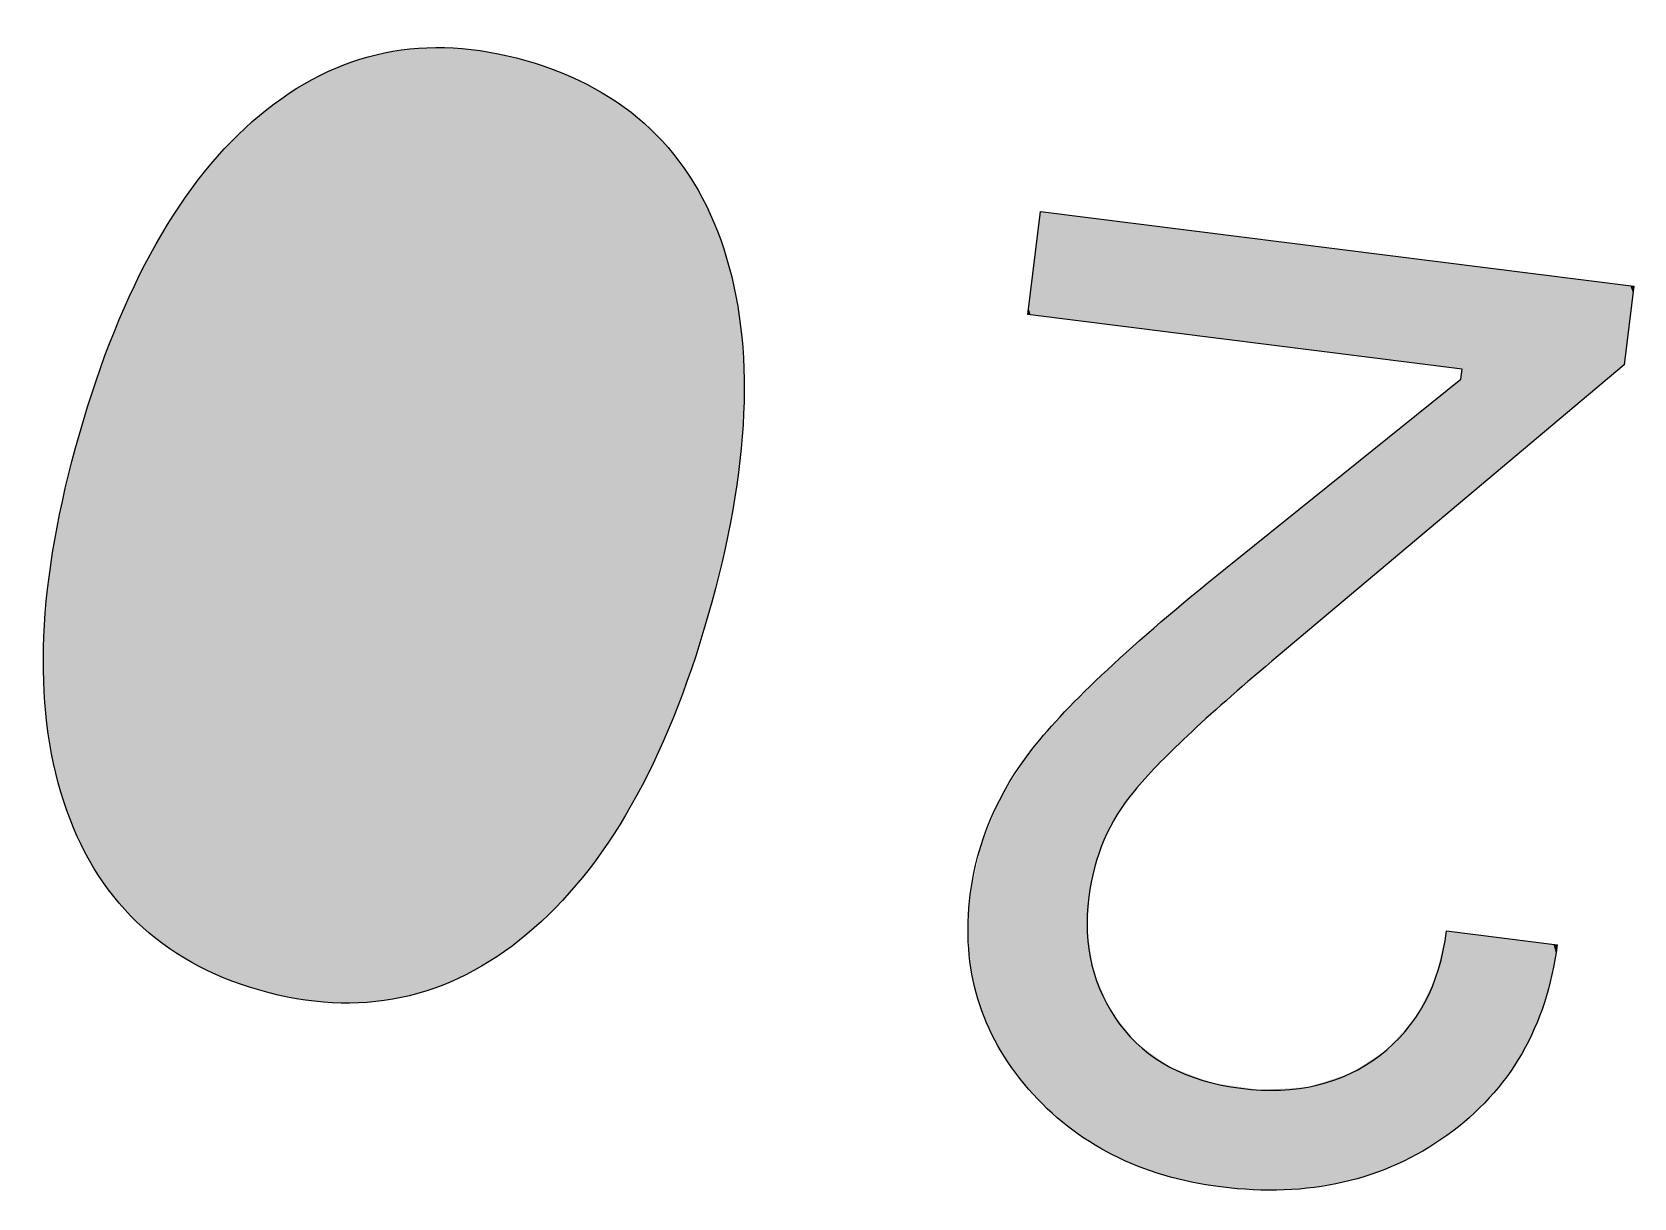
# Model space of a CAD drawing. Extents: x 1 to 47.3, y -47.1 to -0.8.
# Drawn here: x 16.78 to 22.56, y -47.06 to -42.86 of the extents above; entities that cross this region are included whole.
import ezdxf

# ---------------------------------------------------------------- set-up
doc = ezdxf.new("R2010")
doc.units = 0
doc.layers.add('LAYER_1', color=7, linetype='CONTINUOUS')

# ---------------------------------------------------------------- blocks, each defined once
blk = doc.blocks.new('*U8')
at = {"layer": 'LAYER_1', "color": 7}
for points in [[(17.9372, -46.3581), (17.8674, -42.9953), (17.9372, -42.9658)], [(17.993, -46.3575), (17.9372, -42.9658), (17.993, -42.9504)], [(17.9372, -46.3581), (17.9372, -42.9658), (17.993, -46.3575)], [(18.0555, -46.3487), (17.993, -42.9504), (18.0555, -42.9331)], [(17.993, -46.3575), (17.993, -42.9504), (18.0555, -46.3487)], [(18.1151, -46.3402), (18.0555, -42.9331), (18.1151, -42.9249)], [(18.0555, -46.3487), (18.0555, -42.9331), (18.1151, -46.3402)], [(18.1774, -46.3227), (18.1151, -42.9249), (18.1774, -42.9163)], [(18.1151, -46.3402), (18.1151, -42.9249), (18.1774, -46.3227)], [(18.2338, -46.3069), (18.1774, -42.9163), (18.2338, -42.9158)], [(18.1774, -46.3227), (18.1774, -42.9163), (18.2338, -46.3069)], [(18.303, -46.2774), (18.2338, -42.9158), (18.303, -42.9153)], [(18.2338, -46.3069), (18.2338, -42.9158), (18.303, -46.2774)], [(18.303, -46.2774), (18.303, -42.9153), (18.3489, -46.2577)], [(18.3489, -46.2577), (18.303, -42.9153), (18.3489, -42.9205)], [(18.3489, -46.2577), (18.3489, -42.9205), (18.4323, -46.2091)], [(18.4323, -46.2091), (18.3489, -42.9205), (18.4323, -42.9301)], [(18.4323, -46.2091), (18.4323, -42.9301), (18.4606, -46.1926)], [(18.4606, -46.1926), (18.4323, -42.9301), (18.4606, -42.9366)], [(18.4606, -46.1926), (18.4606, -42.9366), (18.5653, -46.1143)], [(18.5653, -46.1143), (18.4606, -42.9366), (18.5653, -42.9607)], [(18.5653, -46.1143), (18.5653, -42.9607), (18.5689, -46.1116)], [(18.5689, -46.1116), (18.5653, -42.9607), (18.5689, -42.9619)], [(18.5689, -46.1116), (18.5689, -42.9619), (18.6722, -46.0159)], [(18.6722, -46.0159), (18.5689, -42.9619), (18.6722, -42.9974)], [(17.8227, -46.3538), (17.7384, -43.0632), (17.8227, -43.0143)], [(17.8674, -46.3589), (17.8227, -43.0143), (17.8674, -42.9953)], [(17.8227, -46.3538), (17.8227, -43.0143), (17.8674, -46.3589)], [(17.8674, -46.3589), (17.8674, -42.9953), (17.9372, -46.3581)], [(18.6722, -46.0159), (18.6722, -42.9974), (18.6948, -45.9904)], [(18.6948, -45.9904), (18.6722, -42.9974), (18.6948, -43.0052)], [(18.6948, -45.9904), (18.6948, -43.0052), (18.7694, -45.9065)], [(18.7694, -45.9065), (18.6948, -43.0052), (18.7694, -43.0406)], [(17.7118, -46.3382), (17.6058, -43.1579), (17.7118, -43.0786)], [(17.7384, -46.3443), (17.7118, -43.0786), (17.7384, -43.0632)], [(17.7118, -46.3382), (17.7118, -43.0786), (17.7384, -46.3443)], [(17.7384, -46.3443), (17.7384, -43.0632), (17.8227, -46.3538)], [(18.7694, -45.9065), (18.7694, -43.0406), (18.8128, -45.8476)], [(18.8128, -45.8476), (18.7694, -43.0406), (18.8128, -43.0613)], [(18.8128, -45.8476), (18.8128, -43.0613), (18.8603, -45.7835)], [(18.8603, -45.7835), (18.8128, -43.0613), (18.8603, -43.0914)], [(18.8603, -45.7835), (18.8603, -43.0914), (18.9193, -45.6882)], [(18.9193, -45.6882), (18.8603, -43.0914), (18.9193, -43.1289)], [(18.9193, -45.6882), (18.9193, -43.1289), (18.9449, -45.6468)], [(18.9449, -45.6468), (18.9193, -43.1289), (18.9449, -43.1502)], [(17.6046, -46.3134), (17.5023, -43.2538), (17.6046, -43.1588)], [(17.6058, -46.3138), (17.6046, -43.1588), (17.6058, -43.1579)], [(17.6046, -46.3134), (17.6046, -43.1588), (17.6058, -46.3138)], [(17.6058, -46.3138), (17.6058, -43.1579), (17.7118, -46.3382)], [(18.9449, -45.6468), (18.9449, -43.1502), (19.0142, -45.5141)], [(19.0142, -45.5141), (18.9449, -43.1502), (19.0142, -43.208)], [(17.5023, -46.2781), (17.4778, -43.2815), (17.5023, -43.2538)], [(17.5023, -46.2781), (17.5023, -43.2538), (17.6046, -46.3134)], [(19.0142, -45.5141), (19.0142, -43.208), (19.0234, -45.4965)], [(19.0234, -45.4965), (19.0142, -43.208), (19.0234, -43.218)], [(19.0234, -45.4965), (19.0234, -43.218), (19.0956, -45.3325)], [(19.0956, -45.3325), (19.0234, -43.218), (19.0956, -43.2966)], [(17.4778, -46.2697), (17.406, -43.3628), (17.4778, -43.2815)], [(17.4778, -46.2697), (17.4778, -43.2815), (17.5023, -46.2781)], [(19.0956, -45.3325), (19.0956, -43.2966), (19.0976, -45.3272)], [(19.0976, -45.3272), (19.0956, -43.2966), (19.0976, -43.2987)], [(19.0976, -45.3272), (19.0976, -43.2987), (19.1616, -45.1549)], [(19.1616, -45.1549), (19.0976, -43.2987), (19.1616, -43.3898)], [(17.406, -46.2353), (17.3612, -43.4238), (17.406, -43.3628)], [(17.406, -46.2353), (17.406, -43.3628), (17.4778, -46.2697)], [(17.3612, -46.2139), (17.3158, -43.4856), (17.3612, -43.4238)], [(17.3612, -46.2139), (17.3612, -43.4238), (17.406, -46.2353)], [(19.1616, -45.1549), (19.1616, -43.3898), (19.1694, -45.13)], [(19.1694, -45.13), (19.1616, -43.3898), (19.1694, -43.4009)], [(19.1694, -45.13), (19.1694, -43.4009), (19.2214, -44.9637)], [(19.2214, -44.9637), (19.1694, -43.4009), (19.2214, -43.4991)], [(17.3158, -46.1848), (17.2558, -43.583), (17.3158, -43.4856)], [(17.3158, -46.1848), (17.3158, -43.4856), (17.3612, -46.2139)], [(19.2214, -44.9637), (19.2214, -43.4991), (19.2297, -44.9318)], [(19.2297, -44.9318), (19.2214, -43.4991), (19.2297, -43.5147)], [(19.2297, -44.9318), (19.2297, -43.5147), (19.2723, -44.7682)], [(19.2723, -44.7682), (19.2297, -43.5147), (19.2723, -43.6243)], [(17.2558, -46.1463), (17.2316, -43.6223), (17.2558, -43.583)], [(17.2558, -46.1463), (17.2558, -43.583), (17.3158, -46.1848)], [(17.2316, -46.1259), (17.1618, -43.7568), (17.2316, -43.6223)], [(17.2316, -46.1259), (17.2316, -43.6223), (17.2558, -46.1463)], [(19.2723, -44.7682), (19.2723, -43.6243), (19.2784, -44.7385)], [(19.2784, -44.7385), (19.2723, -43.6243), (19.2784, -43.6401)], [(19.2784, -44.7385), (19.2784, -43.6401), (19.3107, -44.5813)], [(19.3107, -44.5813), (19.2784, -43.6401), (19.3107, -43.7594)], [(17.1535, -46.0579), (17.0814, -43.9374), (17.1535, -43.7729)], [(17.1618, -46.067), (17.1535, -43.7729), (17.1618, -43.7568)], [(17.1535, -46.0579), (17.1535, -43.7729), (17.1618, -46.067)], [(17.1618, -46.067), (17.1618, -43.7568), (17.2316, -46.1259)], [(19.3107, -44.5813), (19.3107, -43.7594), (19.3151, -44.5513)], [(19.3151, -44.5513), (19.3107, -43.7594), (19.3151, -43.7755)], [(19.3151, -44.5513), (19.3151, -43.7755), (19.3366, -44.403)], [(19.3366, -44.403), (19.3151, -43.7755), (19.3366, -43.9039)], [(17.0792, -45.976), (17.0154, -44.1158), (17.0792, -43.9435)], [(17.0814, -45.9785), (17.0792, -43.9435), (17.0814, -43.9374)], [(17.0792, -45.976), (17.0792, -43.9435), (17.0814, -45.9785)], [(17.0814, -45.9785), (17.0814, -43.9374), (17.1535, -46.0579)], [(19.3366, -44.403), (19.3366, -43.9039), (19.3392, -44.3699)], [(19.3392, -44.3699), (19.3366, -43.9039), (19.3392, -43.9195)], [(19.3392, -44.3699), (19.3392, -43.9195), (19.35, -44.2333)], [(19.35, -44.2333), (19.3392, -43.9195), (19.35, -44.0607)], [(19.35, -44.2333), (19.35, -44.0607), (19.3508, -44.0721)], [(17.0154, -45.8842), (17.0078, -44.1399), (17.0154, -44.1158)], [(17.0154, -45.8842), (17.0154, -44.1158), (17.0792, -45.976)], [(17.0078, -45.8733), (16.9554, -44.3081), (17.0078, -44.1399)], [(17.0078, -45.8733), (17.0078, -44.1399), (17.0154, -45.8842)], [(16.9479, -45.7589), (16.9047, -44.5031), (16.9479, -44.337)], [(16.9554, -45.7732), (16.9479, -44.337), (16.9554, -44.3081)], [(16.9479, -45.7589), (16.9479, -44.337), (16.9554, -45.7732)], [(16.9554, -45.7732), (16.9554, -44.3081), (17.0078, -45.8733)], [(16.9047, -45.6468), (16.8992, -44.5295), (16.9047, -44.5031)], [(16.9047, -45.6468), (16.9047, -44.5031), (16.9479, -45.7589)], [(16.8992, -45.6327), (16.8664, -44.6896), (16.8992, -44.5295)], [(16.8992, -45.6327), (16.8992, -44.5295), (16.9047, -45.6468)], [(16.8664, -45.5109), (16.8625, -44.7165), (16.8664, -44.6896)], [(16.8664, -45.5109), (16.8664, -44.6896), (16.8992, -45.6327)], [(16.8625, -45.4965), (16.8406, -44.8678), (16.8625, -44.7165)], [(16.8625, -45.4965), (16.8625, -44.7165), (16.8664, -45.5109)], [(16.8406, -45.3658), (16.8383, -44.8977), (16.8406, -44.8678)], [(16.8406, -45.3658), (16.8406, -44.8678), (16.8625, -45.4965)], [(16.8383, -45.3519), (16.8274, -45.0376), (16.8383, -44.8977)], [(16.8383, -45.3519), (16.8383, -44.8977), (16.8406, -45.3658)], [(16.8274, -45.2091), (16.8266, -45.1989), (16.8274, -45.0376)], [(16.8274, -45.2091), (16.8274, -45.0376), (16.8383, -45.3519)]]:
    blk.add_solid(points, dxfattribs=at)
blk = doc.blocks.new('*U9')
at = {"layer": 'LAYER_1', "color": 7}
for points in [[(20.4201, -43.8825), (20.4149, -43.5512), (20.4201, -43.5099)], [(20.4222, -43.8828), (20.4201, -43.5099), (20.4222, -43.5059)], [(20.4201, -43.8825), (20.4201, -43.5099), (20.4222, -43.8828)], [(20.4222, -43.8828), (20.4222, -43.5059), (20.4272, -43.8834)], [(20.4272, -43.8834), (20.4222, -43.5059), (20.4272, -43.5065)], [(20.4272, -43.8834), (20.4272, -43.5065), (20.4311, -43.8839)], [(20.4311, -43.8839), (20.4272, -43.5065), (20.4311, -43.507)], [(20.4311, -43.8839), (20.4311, -43.507), (20.4391, -43.8849)], [(20.4391, -43.8849), (20.4311, -43.507), (20.4391, -43.508)], [(20.4391, -43.8849), (20.4391, -43.508), (20.4735, -43.8892)], [(20.4735, -43.8892), (20.4391, -43.508), (20.4735, -43.5123)], [(20.4735, -43.8892), (20.4735, -43.5123), (20.4767, -43.8896)], [(20.4767, -43.8896), (20.4735, -43.5123), (20.4767, -43.5127)], [(20.4767, -43.8896), (20.4767, -43.5127), (20.5074, -43.8935)], [(20.5074, -43.8935), (20.4767, -43.5127), (20.5074, -43.5166)], [(20.5074, -43.8935), (20.5074, -43.5166), (20.5179, -43.8948)], [(20.5179, -43.8948), (20.5074, -43.5166), (20.5179, -43.5179)], [(20.5179, -43.8948), (20.5179, -43.5179), (20.5238, -43.8956)], [(20.5238, -43.8956), (20.5179, -43.5179), (20.5238, -43.5186)], [(20.5238, -43.8956), (20.5238, -43.5186), (20.5885, -43.9037)], [(20.5885, -43.9037), (20.5238, -43.5186), (20.5885, -43.5268)], [(20.5885, -43.9037), (20.5885, -43.5268), (20.5888, -43.9037)], [(20.5888, -43.9037), (20.5885, -43.5268), (20.5888, -43.5268)], [(20.5888, -43.9037), (20.5888, -43.5268), (20.5918, -43.9041)], [(20.5918, -43.9041), (20.5888, -43.5268), (20.5918, -43.5272)], [(20.5918, -43.9041), (20.5918, -43.5272), (20.5981, -43.9049)], [(20.5981, -43.9049), (20.5918, -43.5272), (20.5981, -43.528)], [(20.5981, -43.9049), (20.5981, -43.528), (20.599, -43.905)], [(20.599, -43.905), (20.5981, -43.528), (20.599, -43.5281)], [(20.599, -43.905), (20.599, -43.5281), (20.6131, -43.9068)], [(20.6131, -43.9068), (20.599, -43.5281), (20.6131, -43.5299)], [(20.6131, -43.9068), (20.6131, -43.5299), (20.6169, -43.9072)], [(20.6169, -43.9072), (20.6131, -43.5299), (20.6169, -43.5303)], [(20.6169, -43.9072), (20.6169, -43.5303), (20.6301, -43.9089)], [(20.6301, -43.9089), (20.6169, -43.5303), (20.6301, -43.532)], [(20.6301, -43.9089), (20.6301, -43.532), (20.6721, -43.9142)], [(20.6721, -43.9142), (20.6301, -43.532), (20.6721, -43.5372)], [(20.6721, -43.9142), (20.6721, -43.5372), (20.6836, -43.9156)], [(20.6836, -43.9156), (20.6721, -43.5372), (20.6836, -43.5387)], [(20.6836, -43.9156), (20.6836, -43.5387), (20.706, -43.9184)], [(20.706, -43.9184), (20.6836, -43.5387), (20.706, -43.5415)], [(20.706, -43.9184), (20.706, -43.5415), (20.7244, -43.9207)], [(20.7244, -43.9207), (20.706, -43.5415), (20.7244, -43.5438)], [(20.4149, -43.8819), (20.4059, -43.6231), (20.4149, -43.5512)], [(20.4149, -43.8819), (20.4149, -43.5512), (20.4201, -43.8825)], [(20.7244, -43.9207), (20.7244, -43.5438), (20.7373, -43.9224)], [(20.7373, -43.9224), (20.7244, -43.5438), (20.7373, -43.5454)], [(20.7373, -43.9224), (20.7373, -43.5454), (20.7549, -43.9246)], [(20.7549, -43.9246), (20.7373, -43.5454), (20.7549, -43.5476)], [(20.7549, -43.9246), (20.7549, -43.5476), (20.7586, -43.925)], [(20.7586, -43.925), (20.7549, -43.5476), (20.7586, -43.5481)], [(20.7586, -43.925), (20.7586, -43.5481), (20.7647, -43.9258)], [(20.7647, -43.9258), (20.7586, -43.5481), (20.7647, -43.5489)], [(20.7647, -43.9258), (20.7647, -43.5489), (20.8283, -43.9338)], [(20.8283, -43.9338), (20.7647, -43.5489), (20.8283, -43.5568)], [(20.8283, -43.9338), (20.8283, -43.5568), (20.8402, -43.9353)], [(20.8402, -43.9353), (20.8283, -43.5568), (20.8402, -43.5583)], [(20.8402, -43.9353), (20.8402, -43.5583), (20.866, -43.9385)], [(20.866, -43.9385), (20.8402, -43.5583), (20.866, -43.5616)], [(20.866, -43.9385), (20.866, -43.5616), (20.8868, -43.9411)], [(20.8868, -43.9411), (20.866, -43.5616), (20.8868, -43.5642)], [(20.8868, -43.9411), (20.8868, -43.5642), (20.9604, -43.9504)], [(20.9604, -43.9504), (20.8868, -43.5642), (20.9604, -43.5734)], [(20.9604, -43.9504), (20.9604, -43.5734), (20.9645, -43.9509)], [(20.9645, -43.9509), (20.9604, -43.5734), (20.9645, -43.5739)], [(20.9645, -43.9509), (20.9645, -43.5739), (20.966, -43.9511)], [(20.966, -43.9511), (20.9645, -43.5739), (20.966, -43.5741)], [(20.966, -43.9511), (20.966, -43.5741), (21.0166, -43.9574)], [(21.0166, -43.9574), (20.966, -43.5741), (21.0166, -43.5805)], [(21.0166, -43.9574), (21.0166, -43.5805), (21.038, -43.9601)], [(21.038, -43.9601), (21.0166, -43.5805), (21.038, -43.5832)], [(21.038, -43.9601), (21.038, -43.5832), (21.0406, -43.9605)], [(21.0406, -43.9605), (21.038, -43.5832), (21.0406, -43.5835)], [(21.0406, -43.9605), (21.0406, -43.5835), (21.0794, -43.9653)], [(21.0794, -43.9653), (21.0406, -43.5835), (21.0794, -43.5883)], [(21.0794, -43.9653), (21.0794, -43.5883), (21.0839, -43.9659)], [(21.0839, -43.9659), (21.0794, -43.5883), (21.0839, -43.5889)], [(21.0839, -43.9659), (21.0839, -43.5889), (21.0897, -43.9666)], [(21.0897, -43.9666), (21.0839, -43.5889), (21.0897, -43.5896)], [(21.0897, -43.9666), (21.0897, -43.5896), (21.0995, -43.9679)], [(21.0995, -43.9679), (21.0897, -43.5896), (21.0995, -43.5909)], [(21.0995, -43.9679), (21.0995, -43.5909), (21.1155, -43.9699)], [(21.1155, -43.9699), (21.0995, -43.5909), (21.1155, -43.5929)], [(21.1155, -43.9699), (21.1155, -43.5929), (21.1656, -43.9761)], [(21.1656, -43.9761), (21.1155, -43.5929), (21.1656, -43.5992)], [(21.1656, -43.9761), (21.1656, -43.5992), (21.1929, -43.9796)], [(21.1929, -43.9796), (21.1656, -43.5992), (21.1929, -43.6026)], [(20.4059, -43.8807), (20.4011, -43.6606), (20.4059, -43.6231)], [(20.4059, -43.8807), (20.4059, -43.6231), (20.4149, -43.8819)], [(21.1929, -43.9796), (21.1929, -43.6026), (21.2105, -43.9818)], [(21.2105, -43.9818), (21.1929, -43.6026), (21.2105, -43.6048)], [(21.2105, -43.9818), (21.2105, -43.6048), (21.2157, -43.9824)], [(21.2157, -43.9824), (21.2105, -43.6048), (21.2157, -43.6054)], [(21.2157, -43.9824), (21.2157, -43.6054), (21.2351, -43.9849)], [(21.2351, -43.9849), (21.2157, -43.6054), (21.2351, -43.6079)], [(21.2351, -43.9849), (21.2351, -43.6079), (21.2378, -43.9852)], [(21.2378, -43.9852), (21.2351, -43.6079), (21.2378, -43.6082)], [(21.2378, -43.9852), (21.2378, -43.6082), (21.2432, -43.9859)], [(21.2432, -43.9859), (21.2378, -43.6082), (21.2432, -43.6089)], [(21.2432, -43.9859), (21.2432, -43.6089), (21.2554, -43.9874)], [(21.2554, -43.9874), (21.2432, -43.6089), (21.2554, -43.6104)], [(21.2554, -43.9874), (21.2554, -43.6104), (21.2859, -43.9913)], [(21.2859, -43.9913), (21.2554, -43.6104), (21.2859, -43.6143)], [(21.2859, -43.9913), (21.2859, -43.6143), (21.3192, -43.9954)], [(21.3192, -43.9954), (21.2859, -43.6143), (21.3192, -43.6184)], [(21.3192, -43.9954), (21.3192, -43.6184), (21.3541, -43.9998)], [(21.3541, -43.9998), (21.3192, -43.6184), (21.3541, -43.6228)], [(21.3541, -43.9998), (21.3541, -43.6228), (21.3803, -44.0031)], [(21.3803, -44.0031), (21.3541, -43.6228), (21.3803, -43.6261)], [(21.3803, -44.0031), (21.3803, -43.6261), (21.3852, -44.0037)], [(21.3852, -44.0037), (21.3803, -43.6261), (21.3852, -43.6267)], [(21.3852, -44.0037), (21.3852, -43.6267), (21.4448, -44.0112)], [(21.4448, -44.0112), (21.3852, -43.6267), (21.4448, -43.6342)], [(21.4448, -44.0112), (21.4448, -43.6342), (21.4529, -44.0122)], [(21.4529, -44.0122), (21.4448, -43.6342), (21.4529, -43.6352)], [(21.4529, -44.0122), (21.4529, -43.6352), (21.511, -44.0195)], [(21.511, -44.0195), (21.4529, -43.6352), (21.511, -43.6425)], [(21.511, -44.0195), (21.511, -43.6425), (21.5116, -44.0196)], [(21.5116, -44.0196), (21.511, -43.6425), (21.5116, -43.6426)], [(21.5116, -44.0196), (21.5116, -43.6426), (21.5362, -44.0227)], [(21.5362, -44.0227), (21.5116, -43.6426), (21.5362, -43.6457)], [(21.5362, -44.0227), (21.5362, -43.6457), (21.5749, -44.0275)], [(21.5749, -44.0275), (21.5362, -43.6457), (21.5749, -43.6505)], [(21.5749, -44.0275), (21.5749, -43.6505), (21.6082, -44.0317)], [(21.6082, -44.0317), (21.5749, -43.6505), (21.6082, -43.6547)], [(21.6082, -44.0317), (21.6082, -43.6547), (21.6351, -44.0351)], [(21.6351, -44.0351), (21.6082, -43.6547), (21.6351, -43.6581)], [(21.6351, -44.0351), (21.6351, -43.6581), (21.6686, -44.0393)], [(21.6686, -44.0393), (21.6351, -43.6581), (21.6686, -43.6623)], [(20.4011, -43.8802), (20.3848, -43.7907), (20.4011, -43.6606)], [(20.4011, -43.8802), (20.4011, -43.6606), (20.4059, -43.8807)], [(21.6686, -44.0393), (21.6686, -43.6623), (21.6897, -44.042)], [(21.6897, -44.042), (21.6686, -43.6623), (21.6897, -43.6649)], [(21.6897, -44.042), (21.6897, -43.6649), (21.704, -44.0438)], [(21.704, -44.0438), (21.6897, -43.6649), (21.704, -43.6667)], [(21.704, -44.0438), (21.704, -43.6667), (21.7128, -44.0449)], [(21.7128, -44.0449), (21.704, -43.6667), (21.7128, -43.6678)], [(21.7128, -44.0449), (21.7128, -43.6678), (21.7484, -44.0493)], [(21.7484, -44.0493), (21.7128, -43.6678), (21.7484, -43.6723)], [(21.7484, -44.0493), (21.7484, -43.6723), (21.7528, -44.0499)], [(21.7528, -44.0499), (21.7484, -43.6723), (21.7528, -43.6728)], [(21.7528, -44.0499), (21.7528, -43.6728), (21.7729, -44.0524)], [(21.7729, -44.0524), (21.7528, -43.6728), (21.7729, -43.6754)], [(21.7729, -44.0524), (21.7729, -43.6754), (21.7881, -44.0543)], [(21.7881, -44.0543), (21.7729, -43.6754), (21.7881, -43.6773)], [(21.7881, -44.0543), (21.7881, -43.6773), (21.8446, -44.0614)], [(21.8446, -44.0614), (21.7881, -43.6773), (21.8446, -43.6844)], [(21.8446, -44.0614), (21.8446, -43.6844), (21.8562, -44.0629)], [(21.8562, -44.0629), (21.8446, -43.6844), (21.8562, -43.6858)], [(21.8562, -44.0629), (21.8562, -43.6858), (21.8576, -44.0631)], [(21.8576, -44.0631), (21.8562, -43.6858), (21.8576, -43.686)], [(21.8576, -44.0631), (21.8576, -43.686), (21.864, -44.0639)], [(21.864, -44.0639), (21.8576, -43.686), (21.864, -43.6868)], [(21.864, -44.0639), (21.864, -43.6868), (21.8839, -44.0664)], [(21.8839, -44.0664), (21.864, -43.6868), (21.8839, -43.6893)], [(21.8839, -44.0664), (21.8839, -43.6893), (21.9077, -44.0693)], [(21.9077, -44.0693), (21.8839, -43.6893), (21.9077, -43.6923)], [(21.9077, -44.0693), (21.9077, -43.6923), (21.9101, -44.0696)], [(21.9101, -44.0696), (21.9077, -43.6923), (21.9101, -43.6926)], [(21.9101, -44.0696), (21.9101, -43.6926), (21.9228, -44.0712)], [(21.9228, -44.0712), (21.9101, -43.6926), (21.9228, -43.6942)], [(21.9228, -44.0712), (21.9228, -43.6942), (21.9295, -44.0721)], [(21.9295, -44.0721), (21.9228, -43.6942), (21.9295, -43.695)], [(21.9295, -44.0721), (21.9295, -43.695), (21.9335, -44.0726)], [(21.9335, -44.0726), (21.9295, -43.695), (21.9335, -43.6955)], [(21.9335, -44.0726), (21.9335, -43.6955), (21.9361, -44.0729)], [(21.9361, -44.0729), (21.9335, -43.6955), (21.9361, -43.6958)], [(21.9361, -44.0729), (21.9361, -43.6958), (21.9397, -44.0734)], [(21.9397, -44.0734), (21.9361, -43.6958), (21.9397, -43.6963)], [(21.9397, -44.0734), (21.9397, -43.6963), (21.9403, -44.0735)], [(21.9403, -44.0735), (21.9397, -43.6963), (21.9403, -43.6964)], [(21.9403, -44.0735), (21.9403, -43.6964), (21.9404, -44.0735)], [(21.9404, -44.0735), (21.9403, -43.6964), (21.9404, -43.6964)], [(21.9404, -44.5497), (21.9404, -43.6964), (21.9664, -44.5279)], [(21.9664, -44.5279), (21.9404, -43.6964), (21.9664, -43.6996)], [(21.9664, -44.5279), (21.9664, -43.6996), (21.9763, -44.5195)], [(21.9763, -44.5195), (21.9664, -43.6996), (21.9763, -43.7009)], [(21.9763, -44.5195), (21.9763, -43.7009), (22.0077, -44.4931)], [(22.0077, -44.4931), (21.9763, -43.7009), (22.0077, -43.7048)], [(22.0077, -44.4931), (22.0077, -43.7048), (22.0549, -44.4534)], [(22.0549, -44.4534), (22.0077, -43.7048), (22.0549, -43.7107)], [(22.0549, -44.4534), (22.0549, -43.7107), (22.1294, -44.3906)], [(22.1294, -44.3906), (22.0549, -43.7107), (22.1294, -43.7201)], [(22.1294, -44.3906), (22.1294, -43.7201), (22.1473, -44.3756)], [(22.1473, -44.3756), (22.1294, -43.7201), (22.1473, -43.7223)], [(22.1473, -44.3756), (22.1473, -43.7223), (22.15, -44.3732)], [(22.15, -44.3732), (22.1473, -43.7223), (22.15, -43.7227)], [(22.15, -44.3732), (22.15, -43.7227), (22.1563, -44.368)], [(22.1563, -44.368), (22.15, -43.7227), (22.1563, -43.7235)], [(22.1563, -44.368), (22.1563, -43.7235), (22.1901, -44.3395)], [(22.1901, -44.3395), (22.1563, -43.7235), (22.1901, -43.7277)], [(22.1901, -44.3395), (22.1901, -43.7277), (22.2335, -44.3029)], [(22.2335, -44.3029), (22.1901, -43.7277), (22.2335, -43.7331)], [(22.2335, -44.3029), (22.2335, -43.7331), (22.2367, -44.3002)], [(22.2367, -44.3002), (22.2335, -43.7331), (22.2367, -43.7336)], [(22.2367, -44.3002), (22.2367, -43.7336), (22.2694, -44.2727)], [(22.2694, -44.2727), (22.2367, -43.7336), (22.2694, -43.7377)], [(22.2694, -44.2727), (22.2694, -43.7377), (22.2779, -44.2656)], [(22.2779, -44.2656), (22.2694, -43.7377), (22.2779, -43.7387)], [(22.2779, -44.2656), (22.2779, -43.7387), (22.2793, -44.2644)], [(22.2793, -44.2644), (22.2779, -43.7387), (22.2793, -43.7389)], [(22.2793, -44.2644), (22.2793, -43.7389), (22.2806, -44.2633)], [(22.2806, -44.2633), (22.2793, -43.7389), (22.2806, -43.7391)], [(22.2806, -44.2633), (22.2806, -43.7391), (22.2817, -44.2623)], [(22.2817, -44.2623), (22.2806, -43.7391), (22.2817, -43.7392)], [(22.2817, -44.2623), (22.2817, -43.7392), (22.3308, -44.221)], [(22.3308, -44.221), (22.2817, -43.7392), (22.3308, -43.7454)], [(22.3308, -44.221), (22.3308, -43.7454), (22.3882, -44.1727)], [(22.3882, -44.1727), (22.3308, -43.7454), (22.3882, -43.7526)], [(22.3882, -44.1727), (22.3882, -43.7526), (22.4678, -44.1057)], [(22.4678, -44.1057), (22.3882, -43.7526), (22.4678, -43.7625)], [(22.4678, -44.1057), (22.4678, -43.7625), (22.4695, -44.1042)], [(22.4695, -44.1042), (22.4678, -43.7625), (22.4695, -43.7628)], [(22.4695, -44.1042), (22.4695, -43.7628), (22.515, -44.0659)], [(22.515, -44.0659), (22.4695, -43.7628), (22.515, -43.7685)], [(22.515, -44.0659), (22.515, -43.7685), (22.5159, -44.0651)], [(22.5159, -44.0651), (22.515, -43.7685), (22.5159, -43.7686)], [(22.5159, -44.0651), (22.5159, -43.7686), (22.5241, -44.0575)], [(22.5241, -44.0575), (22.5159, -43.7686), (22.5241, -43.7696)], [(22.5241, -44.0575), (22.5241, -43.7696), (22.5273, -44.0321)], [(22.5273, -44.0321), (22.5241, -43.7696), (22.5273, -43.77)], [(22.5273, -44.0321), (22.5273, -43.77), (22.5419, -43.9162)], [(22.5419, -43.9162), (22.5273, -43.77), (22.5419, -43.7718)], [(22.5419, -43.9162), (22.5419, -43.7718), (22.546, -43.883)], [(22.546, -43.883), (22.5419, -43.7718), (22.546, -43.7724)], [(22.546, -43.883), (22.546, -43.7724), (22.5564, -43.8003)], [(22.5564, -43.8003), (22.546, -43.7724), (22.5564, -43.7743)], [(22.5564, -43.8003), (22.5564, -43.7743), (22.5596, -43.7749)], [(20.3848, -43.8781), (20.377, -43.8524), (20.3848, -43.7907)], [(20.3848, -43.8781), (20.3848, -43.7907), (20.4011, -43.8802)], [(20.377, -43.8771), (20.374, -43.8767), (20.377, -43.8524)], [(20.377, -43.8771), (20.377, -43.8524), (20.3848, -43.8781)], [(21.9228, -44.5645), (21.9101, -44.1308), (21.9228, -44.1205)], [(21.9295, -44.559), (21.9228, -44.1205), (21.9295, -44.1152)], [(21.9228, -44.5645), (21.9228, -44.1205), (21.9295, -44.559)], [(21.9335, -44.5555), (21.9295, -44.1152), (21.9335, -44.1119)], [(21.9295, -44.559), (21.9295, -44.1152), (21.9335, -44.5555)], [(21.9361, -44.5533), (21.9335, -44.1119), (21.9361, -44.1084)], [(21.9335, -44.5555), (21.9335, -44.1119), (21.9361, -44.5533)], [(21.9397, -44.5503), (21.9361, -44.1084), (21.9397, -44.0792)], [(21.9361, -44.5533), (21.9361, -44.1084), (21.9397, -44.5503)], [(21.9403, -44.5498), (21.9397, -44.0792), (21.9403, -44.0744)], [(21.9397, -44.5503), (21.9397, -44.0792), (21.9403, -44.5498)], [(21.9404, -44.5497), (21.9403, -44.0744), (21.9404, -44.0735)], [(21.9403, -44.5498), (21.9403, -44.0744), (21.9404, -44.5497)], [(21.8562, -44.6206), (21.8446, -44.1834), (21.8562, -44.1741)], [(21.8576, -44.6194), (21.8562, -44.1741), (21.8576, -44.1729)], [(21.8562, -44.6206), (21.8562, -44.1741), (21.8576, -44.6194)], [(21.864, -44.6141), (21.8576, -44.1729), (21.864, -44.1678)], [(21.8576, -44.6194), (21.8576, -44.1729), (21.864, -44.6141)], [(21.8839, -44.5973), (21.864, -44.1678), (21.8839, -44.1518)], [(21.864, -44.6141), (21.864, -44.1678), (21.8839, -44.5973)], [(21.9077, -44.5773), (21.8839, -44.1518), (21.9077, -44.1327)], [(21.8839, -44.5973), (21.8839, -44.1518), (21.9077, -44.5773)], [(21.9101, -44.5753), (21.9077, -44.1327), (21.9101, -44.1308)], [(21.9077, -44.5773), (21.9077, -44.1327), (21.9101, -44.5753)], [(21.9101, -44.5753), (21.9101, -44.1308), (21.9228, -44.5645)], [(21.7881, -44.678), (21.7729, -44.241), (21.7881, -44.2288)], [(21.8446, -44.6304), (21.7881, -44.2288), (21.8446, -44.1834)], [(21.7881, -44.678), (21.7881, -44.2288), (21.8446, -44.6304)], [(21.8446, -44.6304), (21.8446, -44.1834), (21.8562, -44.6206)], [(21.7128, -44.7414), (21.704, -44.2964), (21.7128, -44.2893)], [(21.7484, -44.7115), (21.7128, -44.2893), (21.7484, -44.2608)], [(21.7128, -44.7414), (21.7128, -44.2893), (21.7484, -44.7115)], [(21.7528, -44.7077), (21.7484, -44.2608), (21.7528, -44.2572)], [(21.7484, -44.7115), (21.7484, -44.2608), (21.7528, -44.7077)], [(21.7729, -44.6908), (21.7528, -44.2572), (21.7729, -44.241)], [(21.7528, -44.7077), (21.7528, -44.2572), (21.7729, -44.6908)], [(21.7729, -44.6908), (21.7729, -44.241), (21.7881, -44.678)], [(21.6351, -44.8068), (21.6082, -44.3734), (21.6351, -44.3518)], [(21.6686, -44.7786), (21.6351, -44.3518), (21.6686, -44.3249)], [(21.6351, -44.8068), (21.6351, -44.3518), (21.6686, -44.7786)], [(21.6897, -44.7609), (21.6686, -44.3249), (21.6897, -44.3079)], [(21.6686, -44.7786), (21.6686, -44.3249), (21.6897, -44.7609)], [(21.704, -44.7488), (21.6897, -44.3079), (21.704, -44.2964)], [(21.6897, -44.7609), (21.6897, -44.3079), (21.704, -44.7488)], [(21.704, -44.7488), (21.704, -44.2964), (21.7128, -44.7414)], [(21.5749, -44.8575), (21.5362, -44.4312), (21.5749, -44.4002)], [(21.6082, -44.8295), (21.5749, -44.4002), (21.6082, -44.3734)], [(21.5749, -44.8575), (21.5749, -44.4002), (21.6082, -44.8295)], [(21.6082, -44.8295), (21.6082, -44.3734), (21.6351, -44.8068)], [(21.511, -44.9114), (21.4529, -44.4982), (21.511, -44.4516)], [(21.5116, -44.9108), (21.511, -44.4516), (21.5116, -44.451)], [(21.511, -44.9114), (21.511, -44.4516), (21.5116, -44.9108)], [(21.5362, -44.8901), (21.5116, -44.451), (21.5362, -44.4312)], [(21.5116, -44.9108), (21.5116, -44.451), (21.5362, -44.8901)], [(21.5362, -44.8901), (21.5362, -44.4312), (21.5749, -44.8575)], [(21.4448, -44.9671), (21.3852, -44.5527), (21.4448, -44.5047)], [(21.4529, -44.9603), (21.4448, -44.5047), (21.4529, -44.4982)], [(21.4448, -44.9671), (21.4448, -44.5047), (21.4529, -44.9603)], [(21.4529, -44.9603), (21.4529, -44.4982), (21.511, -44.9114)], [(21.3541, -45.0434), (21.3192, -44.6057), (21.3541, -44.5776)], [(21.3803, -45.0214), (21.3541, -44.5776), (21.3803, -44.5566)], [(21.3541, -45.0434), (21.3541, -44.5776), (21.3803, -45.0214)], [(21.3852, -45.0173), (21.3803, -44.5566), (21.3852, -44.5527)], [(21.3803, -45.0214), (21.3803, -44.5566), (21.3852, -45.0173)], [(21.3852, -45.0173), (21.3852, -44.5527), (21.4448, -44.9671)], [(21.2859, -45.1009), (21.2554, -44.6569), (21.2859, -44.6324)], [(21.3192, -45.0729), (21.2859, -44.6324), (21.3192, -44.6057)], [(21.2859, -45.1009), (21.2859, -44.6324), (21.3192, -45.0729)], [(21.3192, -45.0729), (21.3192, -44.6057), (21.3541, -45.0434)], [(21.2105, -45.1644), (21.1929, -44.7072), (21.2105, -44.693)], [(21.2157, -45.1601), (21.2105, -44.693), (21.2157, -44.6889)], [(21.2105, -45.1644), (21.2105, -44.693), (21.2157, -45.1601)], [(21.2351, -45.1437), (21.2157, -44.6889), (21.2351, -44.6733)], [(21.2157, -45.1601), (21.2157, -44.6889), (21.2351, -45.1437)], [(21.2378, -45.1414), (21.2351, -44.6733), (21.2378, -44.6711)], [(21.2351, -45.1437), (21.2351, -44.6733), (21.2378, -45.1414)], [(21.2432, -45.1369), (21.2378, -44.6711), (21.2432, -44.6668)], [(21.2378, -45.1414), (21.2378, -44.6711), (21.2432, -45.1369)], [(21.2554, -45.1265), (21.2432, -44.6668), (21.2554, -44.6569)], [(21.2432, -45.1369), (21.2432, -44.6668), (21.2554, -45.1265)], [(21.2554, -45.1265), (21.2554, -44.6569), (21.2859, -45.1009)], [(21.1656, -45.2038), (21.1155, -44.7694), (21.1656, -44.7291)], [(21.1929, -45.1799), (21.1656, -44.7291), (21.1929, -44.7072)], [(21.1656, -45.2038), (21.1656, -44.7291), (21.1929, -45.1799)], [(21.1929, -45.1799), (21.1929, -44.7072), (21.2105, -45.1644)], [(21.0794, -45.2792), (21.0406, -44.8299), (21.0794, -44.7984)], [(21.0839, -45.2753), (21.0794, -44.7984), (21.0839, -44.7948)], [(21.0794, -45.2792), (21.0794, -44.7984), (21.0839, -45.2753)], [(21.0897, -45.2702), (21.0839, -44.7948), (21.0897, -44.7901)], [(21.0839, -45.2753), (21.0839, -44.7948), (21.0897, -45.2702)], [(21.0995, -45.2616), (21.0897, -44.7901), (21.0995, -44.7822)], [(21.0897, -45.2702), (21.0897, -44.7901), (21.0995, -45.2616)], [(21.1155, -45.2476), (21.0995, -44.7822), (21.1155, -44.7694)], [(21.0995, -45.2616), (21.0995, -44.7822), (21.1155, -45.2476)], [(21.1155, -45.2476), (21.1155, -44.7694), (21.1656, -45.2038)], [(21.0166, -45.3342), (20.966, -44.8912), (21.0166, -44.8496)], [(21.038, -45.3155), (21.0166, -44.8496), (21.038, -44.832)], [(21.0166, -45.3342), (21.0166, -44.8496), (21.038, -45.3155)], [(21.0406, -45.3131), (21.038, -44.832), (21.0406, -44.8299)], [(21.038, -45.3155), (21.038, -44.832), (21.0406, -45.3131)], [(21.0406, -45.3131), (21.0406, -44.8299), (21.0794, -45.2792)], [(20.9604, -45.3876), (20.8868, -44.9583), (20.9604, -44.896)], [(20.9645, -45.3837), (20.9604, -44.896), (20.9645, -44.8925)], [(20.9604, -45.3876), (20.9604, -44.896), (20.9645, -45.3837)], [(20.966, -45.3823), (20.9645, -44.8925), (20.966, -44.8912)], [(20.9645, -45.3837), (20.9645, -44.8925), (20.966, -45.3823)], [(20.966, -45.3823), (20.966, -44.8912), (21.0166, -45.3342)], [(20.866, -45.4775), (20.8402, -44.9978), (20.866, -44.976)], [(20.8868, -45.4577), (20.866, -44.976), (20.8868, -44.9583)], [(20.866, -45.4775), (20.866, -44.976), (20.8868, -45.4577)], [(20.8868, -45.4577), (20.8868, -44.9583), (20.9604, -45.3876)], [(20.8283, -45.5184), (20.7647, -45.0644), (20.8283, -45.0079)], [(20.8402, -45.5054), (20.8283, -45.0079), (20.8402, -44.9978)], [(20.8283, -45.5184), (20.8283, -45.0079), (20.8402, -45.5054)], [(20.8402, -45.5054), (20.8402, -44.9978), (20.866, -45.4775)], [(20.7244, -45.6436), (20.706, -45.1165), (20.7244, -45.1002)], [(20.7373, -45.625), (20.7244, -45.1002), (20.7373, -45.0887)], [(20.7244, -45.6436), (20.7244, -45.1002), (20.7373, -45.625)], [(20.7549, -45.5995), (20.7373, -45.0887), (20.7549, -45.0731)], [(20.7373, -45.625), (20.7373, -45.0887), (20.7549, -45.5995)], [(20.7586, -45.5941), (20.7549, -45.0731), (20.7586, -45.0698)], [(20.7549, -45.5995), (20.7549, -45.0731), (20.7586, -45.5941)], [(20.7647, -45.5875), (20.7586, -45.0698), (20.7647, -45.0644)], [(20.7586, -45.5941), (20.7586, -45.0698), (20.7647, -45.5875)], [(20.7647, -45.5875), (20.7647, -45.0644), (20.8283, -45.5184)], [(20.6721, -45.7281), (20.6301, -45.1878), (20.6721, -45.1483)], [(20.6836, -45.7026), (20.6721, -45.1483), (20.6836, -45.1375)], [(20.6721, -45.7281), (20.6721, -45.1483), (20.6836, -45.7026)], [(20.706, -45.6703), (20.6836, -45.1375), (20.706, -45.1165)], [(20.6836, -45.7026), (20.6836, -45.1375), (20.706, -45.6703)], [(20.706, -45.6703), (20.706, -45.1165), (20.7244, -45.6436)], [(20.5981, -45.9502), (20.5918, -45.2244), (20.5981, -45.218)], [(20.599, -45.9467), (20.5981, -45.218), (20.599, -45.2171)], [(20.5981, -45.9502), (20.5981, -45.218), (20.599, -45.9467)], [(20.6131, -45.8896), (20.599, -45.2171), (20.6131, -45.2038)], [(20.599, -45.9467), (20.599, -45.2171), (20.6131, -45.8896)], [(20.6169, -45.8744), (20.6131, -45.2038), (20.6169, -45.2002)], [(20.6131, -45.8896), (20.6131, -45.2038), (20.6169, -45.8744)], [(20.6301, -45.8213), (20.6169, -45.2002), (20.6301, -45.1878)], [(20.6169, -45.8744), (20.6169, -45.2002), (20.6301, -45.8213)], [(20.6301, -45.8213), (20.6301, -45.1878), (20.6721, -45.7281)], [(20.5885, -46.8528), (20.5238, -45.2931), (20.5885, -45.2277)], [(20.5888, -46.853), (20.5885, -45.2277), (20.5888, -45.2274)], [(20.5885, -46.8528), (20.5885, -45.2277), (20.5888, -46.853)], [(20.5918, -46.0553), (20.5888, -45.2274), (20.5918, -45.2244)], [(20.5888, -46.1045), (20.5888, -45.2274), (20.5918, -46.0553)], [(20.5918, -46.0553), (20.5918, -45.2244), (20.5981, -45.9502)], [(20.5074, -46.7948), (20.4767, -45.3437), (20.5074, -45.3097)], [(20.5179, -46.8041), (20.5074, -45.3097), (20.5179, -45.2991)], [(20.5074, -46.7948), (20.5074, -45.3097), (20.5179, -46.8041)], [(20.5238, -46.8082), (20.5179, -45.2991), (20.5238, -45.2931)], [(20.5179, -46.8041), (20.5179, -45.2991), (20.5238, -46.8082)], [(20.5238, -46.8082), (20.5238, -45.2931), (20.5885, -46.8528)], [(20.4391, -46.7344), (20.4311, -45.3943), (20.4391, -45.3854)], [(20.4735, -46.7649), (20.4391, -45.3854), (20.4735, -45.3472)], [(20.4391, -46.7344), (20.4391, -45.3854), (20.4735, -46.7649)], [(20.4767, -46.7677), (20.4735, -45.3472), (20.4767, -45.3437)], [(20.4735, -46.7649), (20.4735, -45.3472), (20.4767, -46.7677)], [(20.4767, -46.7677), (20.4767, -45.3437), (20.5074, -46.7948)], [(20.4011, -46.6946), (20.3848, -45.4525), (20.4011, -45.432)], [(20.4059, -46.6999), (20.4011, -45.432), (20.4059, -45.426)], [(20.4011, -46.6946), (20.4011, -45.432), (20.4059, -46.6999)], [(20.4149, -46.7101), (20.4059, -45.426), (20.4149, -45.4146)], [(20.4059, -46.6999), (20.4059, -45.426), (20.4149, -46.7101)], [(20.4201, -46.7159), (20.4149, -45.4146), (20.4201, -45.4081)], [(20.4149, -46.7101), (20.4149, -45.4146), (20.4201, -46.7159)], [(20.4222, -46.7182), (20.4201, -45.4081), (20.4222, -45.4055)], [(20.4201, -46.7159), (20.4201, -45.4081), (20.4222, -46.7182)], [(20.4272, -46.7239), (20.4222, -45.4055), (20.4272, -45.3991)], [(20.4222, -46.7182), (20.4222, -45.4055), (20.4272, -46.7239)], [(20.4311, -46.7273), (20.4272, -45.3991), (20.4311, -45.3943)], [(20.4272, -46.7239), (20.4272, -45.3991), (20.4311, -46.7273)], [(20.4311, -46.7273), (20.4311, -45.3943), (20.4391, -46.7344)], [(20.3696, -46.6592), (20.3456, -45.5104), (20.3696, -45.4716)], [(20.374, -46.6641), (20.3696, -45.4716), (20.374, -45.4662)], [(20.3696, -46.6592), (20.3696, -45.4716), (20.374, -46.6641)], [(20.377, -46.6675), (20.374, -45.4662), (20.377, -45.4623)], [(20.374, -46.6641), (20.374, -45.4662), (20.377, -46.6675)], [(20.3848, -46.6762), (20.377, -45.4623), (20.3848, -45.4525)], [(20.377, -46.6675), (20.377, -45.4623), (20.3848, -46.6762)], [(20.3848, -46.6762), (20.3848, -45.4525), (20.4011, -46.6946)], [(20.3456, -46.6322), (20.2779, -45.6195), (20.3456, -45.5104)], [(20.3456, -46.6322), (20.3456, -45.5104), (20.3696, -46.6592)], [(20.2779, -46.5342), (20.2721, -45.6289), (20.2779, -45.6195)], [(20.2779, -46.5342), (20.2779, -45.6195), (20.3456, -46.6322)], [(20.2721, -46.5227), (20.2255, -45.7432), (20.2721, -45.6289)], [(20.2721, -46.5227), (20.2721, -45.6289), (20.2779, -46.5342)], [(20.2046, -46.3706), (20.1882, -45.8707), (20.2046, -45.7943)], [(20.2255, -46.4311), (20.2046, -45.7943), (20.2255, -45.7432)], [(20.2046, -46.3706), (20.2046, -45.7943), (20.2255, -46.4311)], [(20.2255, -46.4311), (20.2255, -45.7432), (20.2721, -46.5227)], [(20.1882, -46.3229), (20.1672, -45.9679), (20.1882, -45.8707)], [(20.1882, -46.3229), (20.1882, -45.8707), (20.2046, -46.3706)], [(20.1672, -46.2158), (20.166, -45.986), (20.1672, -45.9679)], [(20.1672, -46.2158), (20.1672, -45.9679), (20.1882, -46.3229)], [(20.166, -46.2096), (20.1591, -46.0913), (20.166, -45.986)], [(20.166, -46.2096), (20.166, -45.986), (20.1672, -46.2158)], [(20.5888, -46.853), (20.5888, -46.1045), (20.5918, -46.8551)], [(20.5918, -46.8551), (20.5888, -46.1045), (20.5918, -46.1224)], [(20.5918, -46.8551), (20.5918, -46.1224), (20.5981, -46.8594)], [(20.5981, -46.8594), (20.5918, -46.1224), (20.5981, -46.1607)], [(21.8839, -46.8367), (21.864, -46.1855), (21.8839, -46.0995)], [(21.8839, -46.8367), (21.8839, -46.0995), (21.9077, -46.8182)], [(21.9077, -46.8182), (21.8839, -46.0995), (21.9077, -46.1025)], [(21.9077, -46.8182), (21.9077, -46.1025), (21.9101, -46.8164)], [(21.9101, -46.8164), (21.9077, -46.1025), (21.9101, -46.1028)], [(21.9101, -46.8164), (21.9101, -46.1028), (21.9228, -46.8065)], [(21.9228, -46.8065), (21.9101, -46.1028), (21.9228, -46.1044)], [(21.9228, -46.8065), (21.9228, -46.1044), (21.9295, -46.8013)], [(21.9295, -46.8013), (21.9228, -46.1044), (21.9295, -46.1052)], [(21.9295, -46.8013), (21.9295, -46.1052), (21.9335, -46.7982)], [(21.9335, -46.7982), (21.9295, -46.1052), (21.9335, -46.1057)], [(21.9335, -46.7982), (21.9335, -46.1057), (21.9361, -46.7961)], [(21.9361, -46.7961), (21.9335, -46.1057), (21.9361, -46.1061)], [(21.9361, -46.7961), (21.9361, -46.1061), (21.9397, -46.7933)], [(21.9397, -46.7933), (21.9361, -46.1061), (21.9397, -46.1065)], [(21.9397, -46.7933), (21.9397, -46.1065), (21.9403, -46.7929)], [(21.9403, -46.7929), (21.9397, -46.1065), (21.9403, -46.1066)], [(21.9403, -46.7929), (21.9403, -46.1066), (21.9404, -46.7928)], [(21.9404, -46.7928), (21.9403, -46.1066), (21.9404, -46.1066)], [(21.9404, -46.7928), (21.9404, -46.1066), (21.9664, -46.7727)], [(21.9664, -46.7727), (21.9404, -46.1066), (21.9664, -46.1098)], [(21.9664, -46.7727), (21.9664, -46.1098), (21.9763, -46.7626)], [(21.9763, -46.7626), (21.9664, -46.1098), (21.9763, -46.1111)], [(21.9763, -46.7626), (21.9763, -46.1111), (22.0077, -46.731)], [(22.0077, -46.731), (21.9763, -46.1111), (22.0077, -46.115)], [(22.0077, -46.731), (22.0077, -46.115), (22.0549, -46.6834)], [(22.0549, -46.6834), (22.0077, -46.115), (22.0549, -46.1209)], [(22.0549, -46.6834), (22.0549, -46.1209), (22.1294, -46.5846)], [(22.1294, -46.5846), (22.0549, -46.1209), (22.1294, -46.1303)], [(22.1294, -46.5846), (22.1294, -46.1303), (22.1473, -46.5527)], [(22.1473, -46.5527), (22.1294, -46.1303), (22.1473, -46.1325)], [(22.1473, -46.5527), (22.1473, -46.1325), (22.15, -46.5478)], [(22.15, -46.5478), (22.1473, -46.1325), (22.15, -46.1329)], [(22.15, -46.5478), (22.15, -46.1329), (22.1563, -46.5366)], [(22.1563, -46.5366), (22.15, -46.1329), (22.1563, -46.1337)], [(22.1563, -46.5366), (22.1563, -46.1337), (22.1901, -46.4762)], [(22.1901, -46.4762), (22.1563, -46.1337), (22.1901, -46.1379)], [(22.1901, -46.4762), (22.1901, -46.1379), (22.2335, -46.3663)], [(22.2335, -46.3663), (22.1901, -46.1379), (22.2335, -46.1433)], [(20.5981, -46.8594), (20.5981, -46.1607), (20.599, -46.8601)], [(20.599, -46.8601), (20.5981, -46.1607), (20.599, -46.166)], [(20.599, -46.8601), (20.599, -46.166), (20.6131, -46.8698)], [(20.6131, -46.8698), (20.599, -46.166), (20.6131, -46.2517)], [(21.864, -46.8522), (21.8576, -46.2131), (21.864, -46.1855)], [(21.864, -46.8522), (21.864, -46.1855), (21.8839, -46.8367)], [(22.2335, -46.3663), (22.2335, -46.1433), (22.2367, -46.3582)], [(22.2367, -46.3582), (22.2335, -46.1433), (22.2367, -46.1437)], [(22.2367, -46.3582), (22.2367, -46.1437), (22.2694, -46.2306)], [(22.2694, -46.2306), (22.2367, -46.1437), (22.2694, -46.1478)], [(22.2694, -46.2306), (22.2694, -46.1478), (22.2779, -46.1794)], [(22.2779, -46.1794), (22.2694, -46.1478), (22.2779, -46.1489)], [(22.2779, -46.1794), (22.2779, -46.1489), (22.2793, -46.1711)], [(22.2793, -46.1711), (22.2779, -46.1489), (22.2793, -46.1491)], [(22.2793, -46.1711), (22.2793, -46.1491), (22.2806, -46.1632)], [(22.2806, -46.1632), (22.2793, -46.1491), (22.2806, -46.1492)], [(22.2806, -46.1632), (22.2806, -46.1492), (22.2817, -46.1494)], [(20.6131, -46.8698), (20.6131, -46.2517), (20.6169, -46.8724)], [(20.6169, -46.8724), (20.6131, -46.2517), (20.6169, -46.2603)], [(21.8562, -46.8568), (21.8446, -46.2693), (21.8562, -46.2193)], [(21.8576, -46.856), (21.8562, -46.2193), (21.8576, -46.2131)], [(21.8562, -46.8568), (21.8562, -46.2193), (21.8576, -46.856)], [(21.8576, -46.856), (21.8576, -46.2131), (21.864, -46.8522)], [(20.6169, -46.8724), (20.6169, -46.2603), (20.6301, -46.8793)], [(20.6301, -46.8793), (20.6169, -46.2603), (20.6301, -46.2902)], [(20.6301, -46.8793), (20.6301, -46.2902), (20.6721, -46.9014)], [(20.6721, -46.9014), (20.6301, -46.2902), (20.6721, -46.3856)], [(21.8446, -46.8637), (21.7881, -46.3819), (21.8446, -46.2693)], [(21.8446, -46.8637), (21.8446, -46.2693), (21.8562, -46.8568)], [(20.6721, -46.9014), (20.6721, -46.3856), (20.6836, -46.9074)], [(20.6836, -46.9074), (20.6721, -46.3856), (20.6836, -46.4002)], [(20.6836, -46.9074), (20.6836, -46.4002), (20.706, -46.9191)], [(20.706, -46.9191), (20.6836, -46.4002), (20.706, -46.4285)], [(20.706, -46.9191), (20.706, -46.4285), (20.7244, -46.9288)], [(20.7244, -46.9288), (20.706, -46.4285), (20.7244, -46.4518)], [(21.7729, -46.9065), (21.7528, -46.4346), (21.7729, -46.4123)], [(21.7881, -46.8974), (21.7729, -46.4123), (21.7881, -46.3819)], [(21.7729, -46.9065), (21.7729, -46.4123), (21.7881, -46.8974)], [(21.7881, -46.8974), (21.7881, -46.3819), (21.8446, -46.8637)], [(20.7244, -46.9288), (20.7244, -46.4518), (20.7373, -46.9338)], [(20.7373, -46.9338), (20.7244, -46.4518), (20.7373, -46.4682)], [(20.7373, -46.9338), (20.7373, -46.4682), (20.7549, -46.9405)], [(20.7549, -46.9405), (20.7373, -46.4682), (20.7549, -46.4905)], [(21.7128, -46.9359), (21.704, -46.4889), (21.7128, -46.4791)], [(21.7484, -46.9204), (21.7128, -46.4791), (21.7484, -46.4396)], [(21.7128, -46.9359), (21.7128, -46.4791), (21.7484, -46.9204)], [(21.7528, -46.9184), (21.7484, -46.4396), (21.7528, -46.4346)], [(21.7484, -46.9204), (21.7484, -46.4396), (21.7528, -46.9184)], [(21.7528, -46.9184), (21.7528, -46.4346), (21.7729, -46.9065)], [(20.7549, -46.9405), (20.7549, -46.4905), (20.7586, -46.9419)], [(20.7586, -46.9419), (20.7549, -46.4905), (20.7586, -46.4952)], [(20.7586, -46.9419), (20.7586, -46.4952), (20.7647, -46.9443)], [(20.7647, -46.9443), (20.7586, -46.4952), (20.7647, -46.5029)], [(20.7647, -46.9443), (20.7647, -46.5029), (20.8283, -46.9687)], [(20.8283, -46.9687), (20.7647, -46.5029), (20.8283, -46.5487)], [(21.6686, -46.9552), (21.6351, -46.5501), (21.6686, -46.5284)], [(21.6897, -46.946), (21.6686, -46.5284), (21.6897, -46.505)], [(21.6686, -46.9552), (21.6686, -46.5284), (21.6897, -46.946)], [(21.704, -46.9397), (21.6897, -46.505), (21.704, -46.4889)], [(21.6897, -46.946), (21.6897, -46.505), (21.704, -46.9397)], [(21.704, -46.9397), (21.704, -46.4889), (21.7128, -46.9359)], [(20.8283, -46.9687), (20.8283, -46.5487), (20.8402, -46.9733)], [(20.8402, -46.9733), (20.8283, -46.5487), (20.8402, -46.5573)], [(20.8402, -46.9733), (20.8402, -46.5573), (20.866, -46.98)], [(20.866, -46.98), (20.8402, -46.5573), (20.866, -46.5758)], [(20.866, -46.98), (20.866, -46.5758), (20.8868, -46.9854)], [(20.8868, -46.9854), (20.866, -46.5758), (20.8868, -46.5907)], [(20.8868, -46.9854), (20.8868, -46.5907), (20.9604, -47.0047)], [(20.9604, -47.0047), (20.8868, -46.5907), (20.9604, -46.6185)], [(21.5749, -46.9876), (21.5362, -46.6144), (21.5749, -46.5893)], [(21.6082, -46.9777), (21.5749, -46.5893), (21.6082, -46.5676)], [(21.5749, -46.9876), (21.5749, -46.5893), (21.6082, -46.9777)], [(21.6351, -46.9698), (21.6082, -46.5676), (21.6351, -46.5501)], [(21.6082, -46.9777), (21.6082, -46.5676), (21.6351, -46.9698)], [(21.6351, -46.9698), (21.6351, -46.5501), (21.6686, -46.9552)], [(20.9604, -47.0047), (20.9604, -46.6185), (20.9645, -47.0058)], [(20.9645, -47.0058), (20.9604, -46.6185), (20.9645, -46.6201)], [(20.9645, -47.0058), (20.9645, -46.6201), (20.966, -47.006)], [(20.966, -47.006), (20.9645, -46.6201), (20.966, -46.6206)], [(20.966, -47.006), (20.966, -46.6206), (21.0166, -47.0138)], [(21.0166, -47.0138), (20.966, -46.6206), (21.0166, -46.6397)], [(21.0166, -47.0138), (21.0166, -46.6397), (21.038, -47.0171)], [(21.038, -47.0171), (21.0166, -46.6397), (21.038, -46.6478)], [(21.038, -47.0171), (21.038, -46.6478), (21.0406, -47.0175)], [(21.0406, -47.0175), (21.038, -46.6478), (21.0406, -46.6482)], [(21.0406, -47.0175), (21.0406, -46.6482), (21.0794, -47.0235)], [(21.0794, -47.0235), (21.0406, -46.6482), (21.0794, -46.6538)], [(21.0794, -47.0235), (21.0794, -46.6538), (21.0839, -47.0241)], [(21.0839, -47.0241), (21.0794, -46.6538), (21.0839, -46.6544)], [(21.0839, -47.0241), (21.0839, -46.6544), (21.0897, -47.025)], [(21.0897, -47.025), (21.0839, -46.6544), (21.0897, -46.6553)], [(21.0897, -47.025), (21.0897, -46.6553), (21.0995, -47.0266)], [(21.0995, -47.0266), (21.0897, -46.6553), (21.0995, -46.6567)], [(21.0995, -47.0266), (21.0995, -46.6567), (21.1155, -47.0275)], [(21.1155, -47.0275), (21.0995, -46.6567), (21.1155, -46.659)], [(21.1155, -47.0275), (21.1155, -46.659), (21.1656, -47.0303)], [(21.1656, -47.0303), (21.1155, -46.659), (21.1656, -46.6663)], [(21.4448, -47.0173), (21.3852, -46.6628), (21.4448, -46.6437)], [(21.4529, -47.016), (21.4448, -46.6437), (21.4529, -46.6411)], [(21.4448, -47.0173), (21.4448, -46.6437), (21.4529, -47.016)], [(21.511, -47.0063), (21.4529, -46.6411), (21.511, -46.6225)], [(21.4529, -47.016), (21.4529, -46.6411), (21.511, -47.0063)], [(21.5116, -47.0062), (21.511, -46.6225), (21.5116, -46.6223)], [(21.511, -47.0063), (21.511, -46.6225), (21.5116, -47.0062)], [(21.5362, -46.9989), (21.5116, -46.6223), (21.5362, -46.6144)], [(21.5116, -47.0062), (21.5116, -46.6223), (21.5362, -46.9989)], [(21.5362, -46.9989), (21.5362, -46.6144), (21.5749, -46.9876)], [(21.1656, -47.0303), (21.1656, -46.6663), (21.1929, -47.0319)], [(21.1929, -47.0319), (21.1656, -46.6663), (21.1929, -46.6702)], [(21.1929, -47.0319), (21.1929, -46.6702), (21.2105, -47.0329)], [(21.2105, -47.0329), (21.1929, -46.6702), (21.2105, -46.6728)], [(21.2105, -47.0329), (21.2105, -46.6728), (21.2157, -47.0331)], [(21.2157, -47.0331), (21.2105, -46.6728), (21.2157, -46.6735)], [(21.2351, -47.0343), (21.2157, -46.6735), (21.2351, -46.6723)], [(21.2157, -47.0331), (21.2157, -46.6735), (21.2351, -47.0343)], [(21.2378, -47.0344), (21.2351, -46.6723), (21.2378, -46.6721)], [(21.2351, -47.0343), (21.2351, -46.6723), (21.2378, -47.0344)], [(21.2432, -47.0347), (21.2378, -46.6721), (21.2432, -46.6718)], [(21.2378, -47.0344), (21.2378, -46.6721), (21.2432, -47.0347)], [(21.2554, -47.0341), (21.2432, -46.6718), (21.2554, -46.671)], [(21.2432, -47.0347), (21.2432, -46.6718), (21.2554, -47.0341)], [(21.2859, -47.0326), (21.2554, -46.671), (21.2859, -46.6691)], [(21.2554, -47.0341), (21.2554, -46.671), (21.2859, -47.0326)], [(21.3192, -47.031), (21.2859, -46.6691), (21.3192, -46.667)], [(21.2859, -47.0326), (21.2859, -46.6691), (21.3192, -47.031)], [(21.3541, -47.0293), (21.3192, -46.667), (21.3541, -46.6648)], [(21.3192, -47.031), (21.3192, -46.667), (21.3541, -47.0293)], [(21.3803, -47.028), (21.3541, -46.6648), (21.3803, -46.6631)], [(21.3541, -47.0293), (21.3541, -46.6648), (21.3803, -47.028)], [(21.3852, -47.0272), (21.3803, -46.6631), (21.3852, -46.6628)], [(21.3803, -47.028), (21.3803, -46.6631), (21.3852, -47.0272)], [(21.3852, -47.0272), (21.3852, -46.6628), (21.4448, -47.0173)]]:
    blk.add_solid(points, dxfattribs=at)
blk = doc.blocks.new('BLOCK_2')
at = {"layer": 'LAYER_1'}
for points, knots in [([(18.5653, -42.9607), (18.2058, -42.858), (17.8856, -42.9238), (17.6046, -43.1588), (17.3237, -43.3937), (17.1073, -43.7768), (16.9554, -44.3081), (16.8035, -44.8393), (16.7847, -45.2806), (16.8992, -45.6327), (17.0138, -45.9848), (17.2494, -46.2118), (17.6058, -46.3138), (17.9639, -46.4165), (18.2848, -46.3489), (18.5689, -46.1116), (18.8528, -45.8745), (19.0703, -45.4918), (19.2214, -44.9637), (19.3738, -44.4311), (19.3928, -43.9897), (19.2784, -43.6401), (19.1639, -43.2904), (18.9261, -43.064), (18.5653, -42.9607)], [0, 0, 0, 0, 1, 1, 1, 2, 2, 2, 3, 3, 3, 4, 4, 4, 5, 5, 5, 6, 6, 6, 7, 7, 7, 8, 8, 8, 8]), ([(20.374, -43.8767), (20.374, -43.8767), (21.9404, -44.0735), (21.9404, -44.0735), (21.9404, -44.0735), (21.936, -44.11), (21.936, -44.11), (21.936, -44.11), (21.0873, -44.7921), (21.0873, -44.7921), (20.7508, -45.0632), (20.5193, -45.2796), (20.3927, -45.4412), (20.2663, -45.6027), (20.191, -45.7784), (20.1672, -45.9679), (20.1337, -46.2366), (20.2034, -46.4705), (20.3769, -46.67), (20.5505, -46.8691), (20.7815, -46.987), (21.07, -47.0231), (21.3861, -47.0628), (21.6579, -47.0007), (21.8855, -46.8371), (22.113, -46.6735), (22.2453, -46.444), (22.2824, -46.1495), (22.2824, -46.1495), (21.8839, -46.0995), (21.8839, -46.0995), (21.8593, -46.2948), (21.7794, -46.4447), (21.6438, -46.5484), (21.5082, -46.6524), (21.3412, -46.6921), (21.1427, -46.6673), (20.9472, -46.6425), (20.8015, -46.5653), (20.7054, -46.4354), (20.6093, -46.3055), (20.5722, -46.1526), (20.5943, -45.9772), (20.6124, -45.8322), (20.6671, -45.7044), (20.7586, -45.5941), (20.8501, -45.4839), (21.0153, -45.3282), (21.2545, -45.1273), (21.2545, -45.1273), (22.524, -44.0583), (22.524, -44.0583), (22.524, -44.0583), (22.5597, -43.7741), (22.5597, -43.7741), (22.5597, -43.7741), (20.4206, -43.5057), (20.4206, -43.5057), (20.4206, -43.5057), (20.374, -43.8767), (20.374, -43.8767)], [0, 0, 0, 0, 1, 1, 1, 2, 2, 2, 3, 3, 3, 4, 4, 4, 5, 5, 5, 6, 6, 6, 7, 7, 7, 8, 8, 8, 9, 9, 9, 10, 10, 10, 11, 11, 11, 12, 12, 12, 13, 13, 13, 14, 14, 14, 15, 15, 15, 16, 16, 16, 17, 17, 17, 18, 18, 18, 19, 19, 19, 20, 20, 20, 20])]:
    blk.add_open_spline(points, degree=3, knots=knots, dxfattribs=at)
at = {"layer": 'LAYER_1', "color": 7}
for name in ['*U8', '*U9']:
    blk.add_blockref(name, (0, 0), dxfattribs=at)

msp = doc.modelspace()

# ---------------------------------------------------------------- block references
at = {"layer": 'LAYER_1'}
msp.add_blockref('BLOCK_2', (0, 0), dxfattribs=at)

doc.saveas('drawing.dxf')
